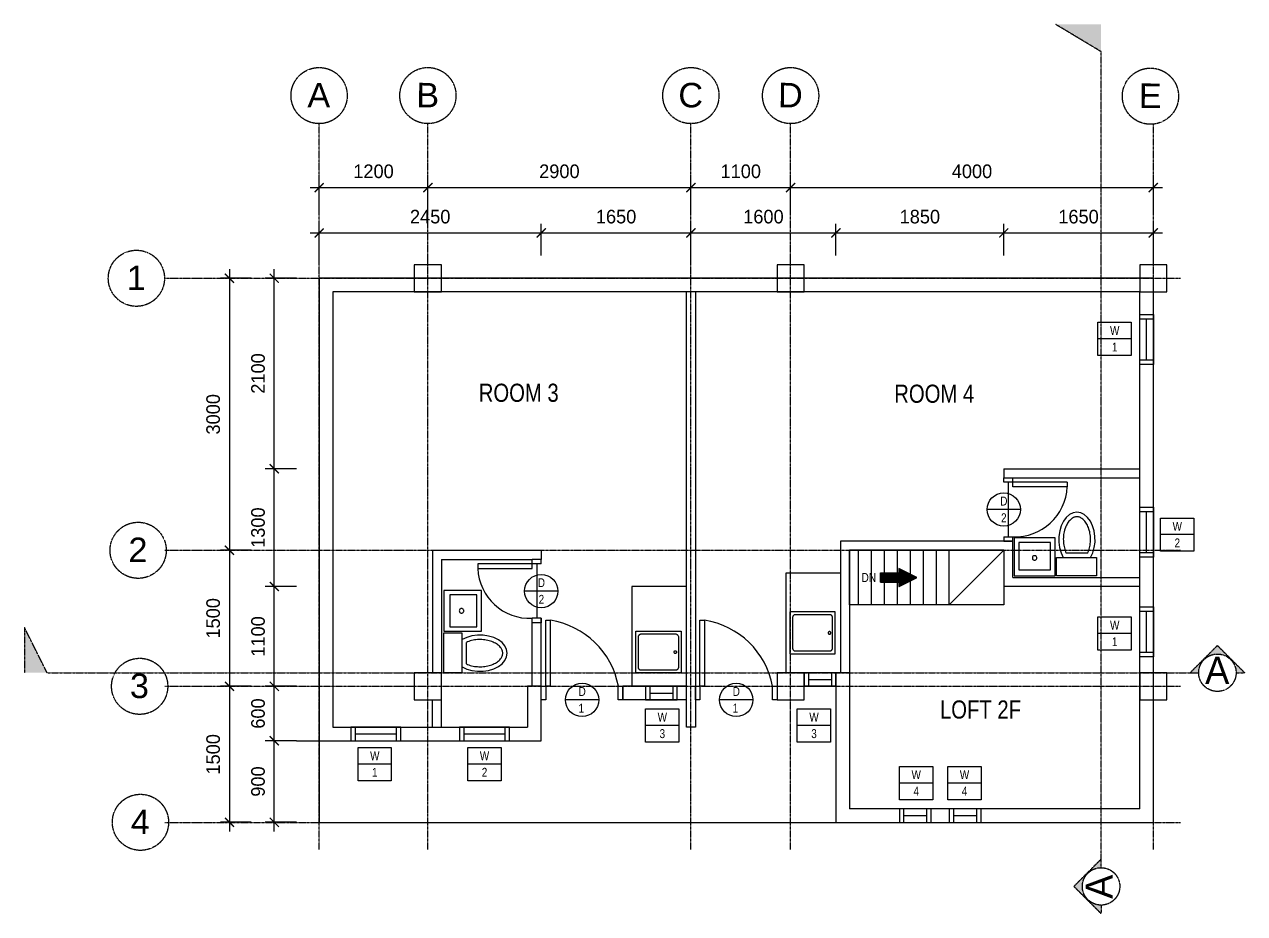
# Model space of a CAD drawing. Header units: millimetres. Extents: x 1634676 to 2610633, y -385676 to -37463.
# Drawn here: x 2343894 to 2357350, y -234136 to -224329 of the extents above; entities that cross this region are included whole.
import ezdxf

# ---------------------------------------------------------------- set-up
doc = ezdxf.new("R2010")
doc.units = ezdxf.units.MM
doc.header["$MEASUREMENT"] = 0
doc.linetypes.add('CENTERX2', pattern=[4, 2.5, -0.5, 0.5, -0.5])
doc.layers.get('0').update_dxf_attribs({"lineweight": 15})
doc.layers.get('Defpoints').update_dxf_attribs({"color": 250})
for name, color, linetype in [('A - Dimensions', 255, 'Continuous'), ('A - Doors', 2, 'Continuous'), ('A - Grid Lines', 254, 'CENTERX2'), ('A - Interior', 8, 'Continuous'), ('A - Section lines', 4, 'CENTERX2'), ('A - Text', 1, 'Continuous'), ('A - Walls', 7, 'Continuous'), ('A - Window Label', 8, 'Continuous'), ('A - Windows', 2, 'Continuous'), ('A-DOOR', 1, 'Continuous'), ('A-Doors', 2, 'Continuous'), ('S - Columns', 7, 'Continuous')]:
    doc.layers.add(name, color=color, linetype=linetype)
doc.styles.add('AR4-Arial-Chan', font='arial.ttf', dxfattribs={"width": 0.8, "height": 150})
doc.styles.get("Standard").update_dxf_attribs({"font": 'GOTHIC.TTF'})
doc.dimstyles.new('Tolits', dxfattribs={"dimtxt": 150, "dimasz": 100, "dimexe": 100, "dimexo": 0.0625, "dimgap": 100, "dimtad": 2, "dimtoh": 1, "dimdec": 0, "dimzin": 0, "dimdsep": 46, "dimtxsty": 'Standard', "dimblk": 'ARCHTICK', "dimcen": 0.09, "dimdle": 100, "dimclrd": 1, "dimclre": 1, "dimclrt": 2, "dimadec": 0, "dimazin": 0, "dimtfac": 1, "dimtdec": 0, "dimtofl": 0, "dimtmove": 0, "dimatfit": 3, "dimfxl": 1, "dimtolj": 1, "dimtzin": 0, "dimarcsym": 0})

# ---------------------------------------------------------------- blocks, each defined once
blk = doc.blocks.new('WC')
at = {"color": 8}
for p, q in [((-51470, 13434), (-51030, 13434)), ((-51470, 13234), (-51470, 13434)), ((-51030, 13434), (-51030, 13234)), ((-51030, 13234), (-51470, 13234)), ((-51405, 13232), (-51429, 13181)), ((-51080, 13181), (-51104, 13232)), ((-51445, 13124), (-51454, 13063)), ((-51454, 13063), (-51453, 13001)), ((-51429, 13181), (-51445, 13124)), ((-51403, 13063), (-51404, 13046)), ((-51402, 13079), (-51403, 13063)), ((-51400, 13096), (-51402, 13079)), ((-51397, 13111), (-51400, 13096)), ((-51393, 13127), (-51397, 13111)), ((-51389, 13142), (-51393, 13127)), ((-51384, 13157), (-51389, 13142)), ((-51379, 13171), (-51384, 13157)), ((-51373, 13184), (-51379, 13171)), ((-51373, 13184), (-51135, 13184)), ((-51130, 13171), (-51135, 13184)), ((-51124, 13157), (-51130, 13171)), ((-51120, 13142), (-51124, 13157)), ((-51116, 13127), (-51120, 13142)), ((-51112, 13111), (-51116, 13127)), ((-51109, 13096), (-51112, 13111)), ((-51107, 13079), (-51109, 13096)), ((-51105, 13063), (-51107, 13079)), ((-51105, 13046), (-51105, 13063)), ((-51064, 13124), (-51080, 13181)), ((-51055, 13063), (-51064, 13124)), ((-51056, 13001), (-51055, 13063)), ((-51453, 13001), (-51444, 12940)), ((-51444, 12940), (-51427, 12883)), ((-51404, 13046), (-51404, 13030)), ((-51404, 13030), (-51404, 13013)), ((-51404, 13013), (-51403, 12997)), ((-51403, 12997), (-51401, 12981)), ((-51401, 12981), (-51398, 12965)), ((-51398, 12965), (-51395, 12949)), ((-51395, 12949), (-51391, 12933)), ((-51391, 12933), (-51387, 12919)), ((-51387, 12919), (-51382, 12904)), ((-51127, 12904), (-51122, 12919)), ((-51122, 12919), (-51118, 12933)), ((-51118, 12933), (-51114, 12949)), ((-51114, 12949), (-51111, 12965)), ((-51111, 12965), (-51108, 12981)), ((-51108, 12981), (-51106, 12997)), ((-51106, 12997), (-51105, 13013)), ((-51104, 13030), (-51105, 13046)), ((-51105, 13013), (-51104, 13030)), ((-51082, 12883), (-51065, 12940)), ((-51065, 12940), (-51056, 13001)), ((-51427, 12883), (-51403, 12832)), ((-51403, 12832), (-51372, 12791)), ((-51382, 12904), (-51376, 12891)), ((-51376, 12891), (-51370, 12878)), ((-51372, 12791), (-51335, 12760)), ((-51370, 12878), (-51364, 12865)), ((-51364, 12865), (-51357, 12854)), ((-51357, 12854), (-51350, 12843)), ((-51350, 12843), (-51342, 12833)), ((-51342, 12833), (-51334, 12824)), ((-51334, 12824), (-51326, 12816)), ((-51326, 12816), (-51318, 12809)), ((-51318, 12809), (-51310, 12803)), ((-51310, 12803), (-51302, 12798)), ((-51302, 12798), (-51294, 12793)), ((-51294, 12793), (-51286, 12790)), ((-51286, 12790), (-51278, 12787)), ((-51278, 12787), (-51270, 12786)), ((-51270, 12786), (-51262, 12784)), ((-51262, 12784), (-51254, 12784)), ((-51254, 12784), (-51247, 12784)), ((-51247, 12784), (-51239, 12786)), ((-51239, 12786), (-51231, 12787)), ((-51231, 12787), (-51223, 12790)), ((-51223, 12790), (-51215, 12793)), ((-51215, 12793), (-51207, 12798)), ((-51207, 12798), (-51199, 12803)), ((-51199, 12803), (-51191, 12809)), ((-51191, 12809), (-51182, 12816)), ((-51182, 12816), (-51175, 12824)), ((-51175, 12824), (-51167, 12833)), ((-51173, 12760), (-51137, 12791)), ((-51167, 12833), (-51159, 12843)), ((-51159, 12843), (-51152, 12854)), ((-51152, 12854), (-51145, 12865)), ((-51145, 12865), (-51139, 12878)), ((-51139, 12878), (-51133, 12891)), ((-51137, 12791), (-51106, 12832)), ((-51133, 12891), (-51127, 12904)), ((-51106, 12832), (-51082, 12883)), ((-51335, 12760), (-51296, 12741)), ((-51296, 12741), (-51254, 12734)), ((-51254, 12734), (-51213, 12741)), ((-51213, 12741), (-51173, 12760))]:
    blk.add_line(p, q, dxfattribs=at)
blk = doc.blocks.new('lav')
at = {"color": 8}
for p, q in [((-50857, 12984), (-50857, 13400)), ((-50857, 13400), (-50407, 13400)), ((-50807, 13034), (-50807, 13334)), ((-50807, 13334), (-50457, 13334)), ((-50457, 13334), (-50457, 13034)), ((-50407, 13400), (-50407, 12984)), ((-50657, 13211), (-50654, 13217)), ((-50657, 13204), (-50657, 13211)), ((-50657, 13198), (-50657, 13204)), ((-50654, 13192), (-50657, 13198)), ((-50654, 13217), (-50650, 13222)), ((-50650, 13186), (-50654, 13192)), ((-50650, 13222), (-50645, 13226)), ((-50645, 13226), (-50639, 13228)), ((-50639, 13228), (-50632, 13229)), ((-50632, 13229), (-50626, 13228)), ((-50626, 13228), (-50620, 13226)), ((-50620, 13226), (-50615, 13222)), ((-50615, 13222), (-50611, 13217)), ((-50611, 13192), (-50615, 13186)), ((-50611, 13217), (-50608, 13211)), ((-50608, 13198), (-50611, 13192)), ((-50608, 13211), (-50607, 13204)), ((-50607, 13204), (-50608, 13198)), ((-50645, 13182), (-50650, 13186)), ((-50639, 13180), (-50645, 13182)), ((-50632, 13179), (-50639, 13180)), ((-50626, 13180), (-50632, 13179)), ((-50620, 13182), (-50626, 13180)), ((-50615, 13186), (-50620, 13182)), ((-50407, 12984), (-50857, 12984)), ((-50457, 13034), (-50807, 13034))]:
    blk.add_line(p, q, dxfattribs=at)
blk = doc.blocks.new('Door_150_900')
at = {"layer": 'A-Doors'}
for points in [[(38325, 15864), (38325, 16592), (38375, 16592), (38375, 15864)], [(38275, 15714), (38275, 15864), (38325, 15864), (38325, 15714)], [(39125, 15714), (39125, 15864), (39175, 15864), (39175, 15714)]]:
    blk.add_lwpolyline(points, close=True, dxfattribs=at)
at = {"layer": 'A-Doors', "color": 1}
blk.add_arc((38237, 15699), 904, 10.5128, 81.1923, dxfattribs=at)
blk = doc.blocks.new('sasasss')
at = {"color": 8}
for p, q in [((275634, -520435), (275634, -519935)), ((275634, -519935), (276094, -519935)), ((276094, -519935), (276094, -520435)), ((275664, -519991), (275665, -519987)), ((275664, -519995), (275664, -519991)), ((275664, -520375), (275664, -519995)), ((275665, -519987), (275666, -519983)), ((275666, -519983), (275668, -519980)), ((275668, -519980), (275670, -519977)), ((275670, -519977), (275673, -519974)), ((275673, -519974), (275676, -519971)), ((275676, -519971), (275679, -519969)), ((275679, -519969), (275683, -519967)), ((275683, -519967), (275686, -519966)), ((275686, -519966), (275690, -519965)), ((275690, -519965), (275694, -519965)), ((275694, -519965), (276034, -519965)), ((275849, -519999), (275850, -519995)), ((275850, -520002), (275849, -519999)), ((275850, -519995), (275851, -519991)), ((275851, -520006), (275850, -520002)), ((275851, -519991), (275854, -519988)), ((275854, -520009), (275851, -520006)), ((275854, -519988), (275857, -519986)), ((275857, -520011), (275854, -520009)), ((275857, -519986), (275860, -519984)), ((275860, -520013), (275857, -520011)), ((275860, -519984), (275864, -519984)), ((275864, -520014), (275860, -520013)), ((275864, -519984), (275868, -519984)), ((275868, -520013), (275864, -520014)), ((275868, -519984), (275872, -519986)), ((275872, -520011), (275868, -520013)), ((275872, -519986), (275875, -519988)), ((275875, -520009), (275872, -520011)), ((275875, -519988), (275877, -519991)), ((275877, -520006), (275875, -520009)), ((275877, -519991), (275879, -519995)), ((275879, -520002), (275877, -520006)), ((275879, -519995), (275879, -519999)), ((275879, -519999), (275879, -520002)), ((276034, -519965), (276038, -519965)), ((276038, -519965), (276042, -519966)), ((276042, -519966), (276046, -519967)), ((276046, -519967), (276049, -519969)), ((276049, -519969), (276052, -519971)), ((276052, -519971), (276055, -519974)), ((276055, -519974), (276058, -519977)), ((276058, -519977), (276060, -519980)), ((276060, -519980), (276062, -519983)), ((276062, -519983), (276063, -519987)), ((276063, -519987), (276064, -519991)), ((276064, -519991), (276064, -519995)), ((276064, -519995), (276064, -520375)), ((276094, -520435), (275634, -520435)), ((275664, -520379), (275664, -520375)), ((275665, -520383), (275664, -520379)), ((275666, -520386), (275665, -520383)), ((275668, -520390), (275666, -520386)), ((275670, -520393), (275668, -520390)), ((275673, -520396), (275670, -520393)), ((275676, -520399), (275673, -520396)), ((275679, -520401), (275676, -520399)), ((275683, -520403), (275679, -520401)), ((275686, -520404), (275683, -520403)), ((275690, -520405), (275686, -520404)), ((275694, -520405), (275690, -520405)), ((276034, -520405), (275694, -520405)), ((276038, -520405), (276034, -520405)), ((276042, -520404), (276038, -520405)), ((276046, -520403), (276042, -520404)), ((276049, -520401), (276046, -520403)), ((276052, -520399), (276049, -520401)), ((276055, -520396), (276052, -520399)), ((276058, -520393), (276055, -520396)), ((276060, -520390), (276058, -520393)), ((276062, -520386), (276060, -520390)), ((276063, -520383), (276062, -520386)), ((276064, -520379), (276063, -520383)), ((276064, -520375), (276064, -520379))]:
    blk.add_line(p, q, dxfattribs=at)
blk = doc.blocks.new('_ArchTick')
at = {"color": 0, "linetype": 'ByBlock', "const_width": 0.15}
blk.add_lwpolyline([(-0.5, -0.5), (0.5, 0.5)], dxfattribs=at)
blk = doc.blocks.new('*D1853')
at = {"layer": 'A - Dimensions', "color": 1, "lineweight": -2, "transparency": 16777216}
for p, q in [((2347144, -226379), (2347144, -226029)), ((2348344, -226379), (2348344, -226029)), ((2347044, -226129), (2348444, -226129))]:
    blk.add_line(p, q, dxfattribs=at)
at = {"layer": 'Defpoints', "color": 0, "transparency": 16777216}
for p in [(2348344, -226129), (2347144, -226379), (2348344, -226379)]:
    blk.add_point(p, dxfattribs=at)
at = {"layer": 'A - Dimensions', "color": 1, "lineweight": -2, "transparency": 16777216, "xscale": 100, "yscale": 100, "zscale": 100, "rotation": 180}
blk.add_blockref('_ArchTick', (2347144, -226129), dxfattribs=at)
at = {"layer": 'A - Dimensions', "color": 1, "lineweight": -2, "transparency": 16777216, "xscale": 100, "yscale": 100, "zscale": 100}
blk.add_blockref('_ArchTick', (2348344, -226129), dxfattribs=at)
at = {"layer": 'A - Dimensions', "color": 2, "transparency": 16777216, "insert": (2347744, -225950), "char_height": 150, "attachment_point": 5}
blk.add_mtext('\\A1;1200', dxfattribs=at)
blk = doc.blocks.new('*D1854')
at = {"layer": 'A - Dimensions', "color": 1, "lineweight": -2, "transparency": 16777216}
for p, q in [((2348344, -226379), (2348344, -226029)), ((2351244, -226379), (2351244, -226029)), ((2348244, -226129), (2351344, -226129))]:
    blk.add_line(p, q, dxfattribs=at)
at = {"layer": 'Defpoints', "color": 0, "transparency": 16777216}
for p in [(2351244, -226129), (2348344, -226379), (2351244, -226379)]:
    blk.add_point(p, dxfattribs=at)
at = {"layer": 'A - Dimensions', "color": 1, "lineweight": -2, "transparency": 16777216, "xscale": 100, "yscale": 100, "zscale": 100, "rotation": 180}
blk.add_blockref('_ArchTick', (2348344, -226129), dxfattribs=at)
at = {"layer": 'A - Dimensions', "color": 1, "lineweight": -2, "transparency": 16777216, "xscale": 100, "yscale": 100, "zscale": 100}
blk.add_blockref('_ArchTick', (2351244, -226129), dxfattribs=at)
at = {"layer": 'A - Dimensions', "color": 2, "transparency": 16777216, "insert": (2349794, -225950), "char_height": 150, "attachment_point": 5}
blk.add_mtext('\\A1;2900', dxfattribs=at)
blk = doc.blocks.new('*D1855')
at = {"layer": 'A - Dimensions', "color": 1, "lineweight": -2, "transparency": 16777216}
for p, q in [((2349594, -226879), (2349594, -226529)), ((2351244, -226879), (2351244, -226529)), ((2349494, -226629), (2351344, -226629))]:
    blk.add_line(p, q, dxfattribs=at)
at = {"layer": 'Defpoints', "color": 0, "transparency": 16777216}
for p in [(2351244, -226629), (2349594, -226879), (2351244, -226879)]:
    blk.add_point(p, dxfattribs=at)
at = {"layer": 'A - Dimensions', "color": 1, "lineweight": -2, "transparency": 16777216, "xscale": 100, "yscale": 100, "zscale": 100, "rotation": 180}
blk.add_blockref('_ArchTick', (2349594, -226629), dxfattribs=at)
at = {"layer": 'A - Dimensions', "color": 1, "lineweight": -2, "transparency": 16777216, "xscale": 100, "yscale": 100, "zscale": 100}
blk.add_blockref('_ArchTick', (2351244, -226629), dxfattribs=at)
at = {"layer": 'A - Dimensions', "color": 2, "transparency": 16777216, "insert": (2350419, -226450), "char_height": 150, "attachment_point": 5}
blk.add_mtext('\\A1;1650', dxfattribs=at)
blk = doc.blocks.new('*D1856')
at = {"layer": 'A - Dimensions', "color": 1, "lineweight": -2, "transparency": 16777216}
for p, q in [((2351244, -226379), (2351244, -226029)), ((2352344, -226379), (2352344, -226029)), ((2351144, -226129), (2352444, -226129))]:
    blk.add_line(p, q, dxfattribs=at)
at = {"layer": 'Defpoints', "color": 0, "transparency": 16777216}
for p in [(2352344, -226129), (2351244, -226379), (2352344, -226379)]:
    blk.add_point(p, dxfattribs=at)
at = {"layer": 'A - Dimensions', "color": 1, "lineweight": -2, "transparency": 16777216, "xscale": 100, "yscale": 100, "zscale": 100, "rotation": 180}
blk.add_blockref('_ArchTick', (2351244, -226129), dxfattribs=at)
at = {"layer": 'A - Dimensions', "color": 1, "lineweight": -2, "transparency": 16777216, "xscale": 100, "yscale": 100, "zscale": 100}
blk.add_blockref('_ArchTick', (2352344, -226129), dxfattribs=at)
at = {"layer": 'A - Dimensions', "color": 2, "transparency": 16777216, "insert": (2351794, -225950), "char_height": 150, "attachment_point": 5}
blk.add_mtext('\\A1;1100', dxfattribs=at)
blk = doc.blocks.new('*D1857')
at = {"layer": 'A - Dimensions', "color": 1, "lineweight": -2, "transparency": 16777216}
for p, q in [((2352344, -226379), (2352344, -226029)), ((2356344, -226379), (2356344, -226029)), ((2352244, -226129), (2356444, -226129))]:
    blk.add_line(p, q, dxfattribs=at)
at = {"layer": 'Defpoints', "color": 0, "transparency": 16777216}
for p in [(2356344, -226129), (2352344, -226379), (2356344, -226379)]:
    blk.add_point(p, dxfattribs=at)
at = {"layer": 'A - Dimensions', "color": 1, "lineweight": -2, "transparency": 16777216, "xscale": 100, "yscale": 100, "zscale": 100, "rotation": 180}
blk.add_blockref('_ArchTick', (2352344, -226129), dxfattribs=at)
at = {"layer": 'A - Dimensions', "color": 1, "lineweight": -2, "transparency": 16777216, "xscale": 100, "yscale": 100, "zscale": 100}
blk.add_blockref('_ArchTick', (2356344, -226129), dxfattribs=at)
at = {"layer": 'A - Dimensions', "color": 2, "transparency": 16777216, "insert": (2354344, -225950), "char_height": 150, "attachment_point": 5}
blk.add_mtext('\\A1;4000', dxfattribs=at)
blk = doc.blocks.new('*D1858')
at = {"layer": 'A - Dimensions', "color": 1, "lineweight": -2, "transparency": 16777216}
for p, q in [((2351244, -226879), (2351244, -226529)), ((2352844, -226879), (2352844, -226529)), ((2351144, -226629), (2352944, -226629))]:
    blk.add_line(p, q, dxfattribs=at)
at = {"layer": 'Defpoints', "color": 0, "transparency": 16777216}
for p in [(2352844, -226629), (2351244, -226879), (2352844, -226879)]:
    blk.add_point(p, dxfattribs=at)
at = {"layer": 'A - Dimensions', "color": 1, "lineweight": -2, "transparency": 16777216, "xscale": 100, "yscale": 100, "zscale": 100, "rotation": 180}
blk.add_blockref('_ArchTick', (2351244, -226629), dxfattribs=at)
at = {"layer": 'A - Dimensions', "color": 1, "lineweight": -2, "transparency": 16777216, "xscale": 100, "yscale": 100, "zscale": 100}
blk.add_blockref('_ArchTick', (2352844, -226629), dxfattribs=at)
at = {"layer": 'A - Dimensions', "color": 2, "transparency": 16777216, "insert": (2352044, -226450), "char_height": 150, "attachment_point": 5}
blk.add_mtext('\\A1;1600', dxfattribs=at)
blk = doc.blocks.new('*D1859')
at = {"layer": 'A - Dimensions', "color": 1, "lineweight": -2, "transparency": 16777216}
for p, q in [((2352844, -226879), (2352844, -226529)), ((2354694, -226879), (2354694, -226529)), ((2352744, -226629), (2354794, -226629))]:
    blk.add_line(p, q, dxfattribs=at)
at = {"layer": 'Defpoints', "color": 0, "transparency": 16777216}
for p in [(2354694, -226629), (2352844, -226879), (2354694, -226879)]:
    blk.add_point(p, dxfattribs=at)
at = {"layer": 'A - Dimensions', "color": 1, "lineweight": -2, "transparency": 16777216, "xscale": 100, "yscale": 100, "zscale": 100, "rotation": 180}
blk.add_blockref('_ArchTick', (2352844, -226629), dxfattribs=at)
at = {"layer": 'A - Dimensions', "color": 1, "lineweight": -2, "transparency": 16777216, "xscale": 100, "yscale": 100, "zscale": 100}
blk.add_blockref('_ArchTick', (2354694, -226629), dxfattribs=at)
at = {"layer": 'A - Dimensions', "color": 2, "transparency": 16777216, "insert": (2353769, -226450), "char_height": 150, "attachment_point": 5}
blk.add_mtext('\\A1;1850', dxfattribs=at)
blk = doc.blocks.new('*D1860')
at = {"layer": 'A - Dimensions', "color": 1, "lineweight": -2, "transparency": 16777216}
for p, q in [((2354694, -226879), (2354694, -226529)), ((2356344, -226879), (2356344, -226529)), ((2354594, -226629), (2356444, -226629))]:
    blk.add_line(p, q, dxfattribs=at)
at = {"layer": 'Defpoints', "color": 0, "transparency": 16777216}
for p in [(2356344, -226629), (2354694, -226879), (2356344, -226879)]:
    blk.add_point(p, dxfattribs=at)
at = {"layer": 'A - Dimensions', "color": 1, "lineweight": -2, "transparency": 16777216, "xscale": 100, "yscale": 100, "zscale": 100, "rotation": 180}
blk.add_blockref('_ArchTick', (2354694, -226629), dxfattribs=at)
at = {"layer": 'A - Dimensions', "color": 1, "lineweight": -2, "transparency": 16777216, "xscale": 100, "yscale": 100, "zscale": 100}
blk.add_blockref('_ArchTick', (2356344, -226629), dxfattribs=at)
at = {"layer": 'A - Dimensions', "color": 2, "transparency": 16777216, "insert": (2355519, -226450), "char_height": 150, "attachment_point": 5}
blk.add_mtext('\\A1;1650', dxfattribs=at)
blk = doc.blocks.new('*D1861')
at = {"layer": 'A - Dimensions', "color": 1, "lineweight": -2, "transparency": 16777216}
for p, q in [((2346394, -227129), (2346055, -227129)), ((2346155, -227029), (2346155, -230229)), ((2346394, -230129), (2346055, -230129))]:
    blk.add_line(p, q, dxfattribs=at)
at = {"layer": 'Defpoints', "color": 0, "transparency": 16777216}
for p in [(2346394, -227129), (2346155, -230129), (2346394, -230129)]:
    blk.add_point(p, dxfattribs=at)
at = {"layer": 'A - Dimensions', "color": 1, "lineweight": -2, "transparency": 16777216, "xscale": 100, "yscale": 100, "zscale": 100}
for p, rotation in [((2346155, -227129), 90), ((2346155, -230129), 270)]:
    blk.add_blockref('_ArchTick', p, dxfattribs=dict(at, rotation=rotation))
at = {"layer": 'A - Dimensions', "color": 2, "transparency": 16777216, "insert": (2345976, -228629), "char_height": 150, "attachment_point": 5, "rotation": 90}
blk.add_mtext('\\A1;3000', dxfattribs=at)
blk = doc.blocks.new('*D1862')
at = {"layer": 'A - Dimensions', "color": 1, "lineweight": -2, "transparency": 16777216}
for p, q in [((2346155, -230029), (2346155, -231729)), ((2346394, -230129), (2346055, -230129)), ((2346394, -231629), (2346055, -231629))]:
    blk.add_line(p, q, dxfattribs=at)
at = {"layer": 'Defpoints', "color": 0, "transparency": 16777216}
for p in [(2346394, -230129), (2346155, -231629), (2346394, -231629)]:
    blk.add_point(p, dxfattribs=at)
at = {"layer": 'A - Dimensions', "color": 1, "lineweight": -2, "transparency": 16777216, "xscale": 100, "yscale": 100, "zscale": 100}
for p, rotation in [((2346155, -230129), 90), ((2346155, -231629), 270)]:
    blk.add_blockref('_ArchTick', p, dxfattribs=dict(at, rotation=rotation))
at = {"layer": 'A - Dimensions', "color": 2, "transparency": 16777216, "insert": (2345976, -230879), "char_height": 150, "attachment_point": 5, "rotation": 90}
blk.add_mtext('\\A1;1500', dxfattribs=at)
blk = doc.blocks.new('*D1863')
at = {"layer": 'A - Dimensions', "color": 1, "lineweight": -2, "transparency": 16777216}
for p, q in [((2346155, -231529), (2346155, -233229)), ((2346394, -231629), (2346055, -231629)), ((2346394, -233129), (2346055, -233129))]:
    blk.add_line(p, q, dxfattribs=at)
at = {"layer": 'Defpoints', "color": 0, "transparency": 16777216}
for p in [(2346394, -231629), (2346155, -233129), (2346394, -233129)]:
    blk.add_point(p, dxfattribs=at)
at = {"layer": 'A - Dimensions', "color": 1, "lineweight": -2, "transparency": 16777216, "xscale": 100, "yscale": 100, "zscale": 100}
for p, rotation in [((2346155, -231629), 90), ((2346155, -233129), 270)]:
    blk.add_blockref('_ArchTick', p, dxfattribs=dict(at, rotation=rotation))
at = {"layer": 'A - Dimensions', "color": 2, "transparency": 16777216, "insert": (2345976, -232379), "char_height": 150, "attachment_point": 5, "rotation": 90}
blk.add_mtext('\\A1;1500', dxfattribs=at)
blk = doc.blocks.new('*D1864')
at = {"layer": 'A - Dimensions', "color": 1, "lineweight": -2, "transparency": 16777216}
for p, q in [((2346894, -232229), (2346550, -232229)), ((2346650, -233229), (2346650, -232129)), ((2346894, -233129), (2346550, -233129))]:
    blk.add_line(p, q, dxfattribs=at)
at = {"layer": 'Defpoints', "color": 0, "transparency": 16777216}
for p in [(2346650, -232229), (2346894, -232229), (2346894, -233129)]:
    blk.add_point(p, dxfattribs=at)
at = {"layer": 'A - Dimensions', "color": 1, "lineweight": -2, "transparency": 16777216, "xscale": 100, "yscale": 100, "zscale": 100}
for p, rotation in [((2346650, -232229), 90), ((2346650, -233129), 270)]:
    blk.add_blockref('_ArchTick', p, dxfattribs=dict(at, rotation=rotation))
at = {"layer": 'A - Dimensions', "color": 2, "transparency": 16777216, "insert": (2346471, -232679), "char_height": 150, "attachment_point": 5, "rotation": 90}
blk.add_mtext('\\A1;900', dxfattribs=at)
blk = doc.blocks.new('*D1865')
at = {"layer": 'A - Dimensions', "color": 1, "lineweight": -2, "transparency": 16777216}
for p, q in [((2346650, -232329), (2346650, -231529)), ((2346894, -231629), (2346550, -231629)), ((2346894, -232229), (2346550, -232229))]:
    blk.add_line(p, q, dxfattribs=at)
at = {"layer": 'Defpoints', "color": 0, "transparency": 16777216}
for p in [(2346650, -231629), (2346894, -231629), (2346894, -232229)]:
    blk.add_point(p, dxfattribs=at)
at = {"layer": 'A - Dimensions', "color": 1, "lineweight": -2, "transparency": 16777216, "xscale": 100, "yscale": 100, "zscale": 100}
for p, rotation in [((2346650, -231629), 90), ((2346650, -232229), 270)]:
    blk.add_blockref('_ArchTick', p, dxfattribs=dict(at, rotation=rotation))
at = {"layer": 'A - Dimensions', "color": 2, "transparency": 16777216, "insert": (2346471, -231929), "char_height": 150, "attachment_point": 5, "rotation": 90}
blk.add_mtext('\\A1;600', dxfattribs=at)
blk = doc.blocks.new('*D1866')
at = {"layer": 'A - Dimensions', "color": 1, "lineweight": -2, "transparency": 16777216}
for p, q in [((2346650, -231729), (2346650, -230429)), ((2346894, -230529), (2346550, -230529)), ((2346894, -231629), (2346550, -231629))]:
    blk.add_line(p, q, dxfattribs=at)
at = {"layer": 'Defpoints', "color": 0, "transparency": 16777216}
for p in [(2346650, -230529), (2346894, -230529), (2346894, -231629)]:
    blk.add_point(p, dxfattribs=at)
at = {"layer": 'A - Dimensions', "color": 1, "lineweight": -2, "transparency": 16777216, "xscale": 100, "yscale": 100, "zscale": 100}
for p, rotation in [((2346650, -230529), 90), ((2346650, -231629), 270)]:
    blk.add_blockref('_ArchTick', p, dxfattribs=dict(at, rotation=rotation))
at = {"layer": 'A - Dimensions', "color": 2, "transparency": 16777216, "insert": (2346471, -231079), "char_height": 150, "attachment_point": 5, "rotation": 90}
blk.add_mtext('\\A1;1100', dxfattribs=at)
blk = doc.blocks.new('*D1867')
at = {"layer": 'A - Dimensions', "color": 1, "lineweight": -2, "transparency": 16777216}
for p, q in [((2346650, -230629), (2346650, -229129)), ((2346894, -229229), (2346550, -229229)), ((2346894, -230529), (2346550, -230529))]:
    blk.add_line(p, q, dxfattribs=at)
at = {"layer": 'Defpoints', "color": 0, "transparency": 16777216}
for p in [(2346650, -229229), (2346894, -229229), (2346894, -230529)]:
    blk.add_point(p, dxfattribs=at)
at = {"layer": 'A - Dimensions', "color": 1, "lineweight": -2, "transparency": 16777216, "xscale": 100, "yscale": 100, "zscale": 100}
for p, rotation in [((2346650, -229229), 90), ((2346650, -230529), 270)]:
    blk.add_blockref('_ArchTick', p, dxfattribs=dict(at, rotation=rotation))
at = {"layer": 'A - Dimensions', "color": 2, "transparency": 16777216, "insert": (2346471, -229879), "char_height": 150, "attachment_point": 5, "rotation": 90}
blk.add_mtext('\\A1;1300', dxfattribs=at)
blk = doc.blocks.new('*D1868')
at = {"layer": 'A - Dimensions', "color": 1, "lineweight": -2, "transparency": 16777216}
for p, q in [((2346894, -227129), (2346550, -227129)), ((2346650, -229329), (2346650, -227029)), ((2346894, -229229), (2346550, -229229))]:
    blk.add_line(p, q, dxfattribs=at)
at = {"layer": 'Defpoints', "color": 0, "transparency": 16777216}
for p in [(2346650, -227129), (2346894, -227129), (2346894, -229229)]:
    blk.add_point(p, dxfattribs=at)
at = {"layer": 'A - Dimensions', "color": 1, "lineweight": -2, "transparency": 16777216, "xscale": 100, "yscale": 100, "zscale": 100}
for p, rotation in [((2346650, -227129), 90), ((2346650, -229229), 270)]:
    blk.add_blockref('_ArchTick', p, dxfattribs=dict(at, rotation=rotation))
at = {"layer": 'A - Dimensions', "color": 2, "transparency": 16777216, "insert": (2346471, -228179), "char_height": 150, "attachment_point": 5, "rotation": 90}
blk.add_mtext('\\A1;2100', dxfattribs=at)
blk = doc.blocks.new('*D1905')
at = {"layer": 'A - Dimensions', "color": 1, "lineweight": -2, "transparency": 16777216}
for p, q in [((2347144, -226879), (2347144, -226529)), ((2349594, -226879), (2349594, -226529)), ((2347044, -226629), (2349694, -226629))]:
    blk.add_line(p, q, dxfattribs=at)
at = {"layer": 'Defpoints', "color": 0, "transparency": 16777216}
for p in [(2349594, -226629), (2347144, -226879), (2349594, -226879)]:
    blk.add_point(p, dxfattribs=at)
at = {"layer": 'A - Dimensions', "color": 1, "lineweight": -2, "transparency": 16777216, "xscale": 100, "yscale": 100, "zscale": 100, "rotation": 180}
blk.add_blockref('_ArchTick', (2347144, -226629), dxfattribs=at)
at = {"layer": 'A - Dimensions', "color": 1, "lineweight": -2, "transparency": 16777216, "xscale": 100, "yscale": 100, "zscale": 100}
blk.add_blockref('_ArchTick', (2349594, -226629), dxfattribs=at)
at = {"layer": 'A - Dimensions', "color": 2, "transparency": 16777216, "insert": (2348369, -226450), "char_height": 150, "attachment_point": 5}
blk.add_mtext('\\A1;2450', dxfattribs=at)

msp = doc.modelspace()

# ---------------------------------------------------------------- hatches: boundary and pattern name
at = {"layer": 'A - Interior'}
h = msp.add_hatch(dxfattribs=at)
h.set_pattern_fill('_USER', color=256, scale=0.5, pattern_type=0)
h.set_pattern_definition([(0, (2337851.85, -237189.0823), (0, 0.5), [])])
h.paths.add_polyline_path([(2353736.85, -230429.082), (2353536.85, -230329.082), (2353536.85, -230379.082), (2353536.85, -230479.082), (2353536.85, -230529.082)])
h.paths.add_polyline_path([(2353536.85, -230479.082), (2353536.85, -230379.082), (2353336.85, -230379.082), (2353336.85, -230479.082)])
at = {"layer": 'A - Section lines'}
h = msp.add_hatch(color=256, dxfattribs=at)
h.dxf.hatch_style = 1
h.paths.add_polyline_path([(2355767.357, -224629.082), (2355767.357, -224329.082), (2355267.357, -224329.082)])
h = msp.add_hatch(color=256, dxfattribs=at)
h.dxf.hatch_style = 1
h.paths.add_polyline_path([(2343894, -231479.082), (2344144, -231479.082), (2343894, -230979.082)])
h = msp.add_hatch(color=256, dxfattribs=at)
h.dxf.hatch_style = 1
h.paths.add_polyline_path([(2357050.418, -231179.082), (2356750.418, -231479.082), (2356844, -231479.082, -1), (2357256.836, -231479.082), (2357350.418, -231479.082)])
h = msp.add_hatch(color=256, dxfattribs=at)
h.dxf.hatch_style = 1
h.paths.add_polyline_path([(2355467.656, -233835.933), (2355767.222, -233535.501), (2355767.357, -233629.082, 1), (2355767.953, -234041.918), (2355768.088, -234135.5)])

# ---------------------------------------------------------------- linework, layer by layer
at = {"layer": 'A - Dimensions', "color": 9, "true_color": 0xc7c8ca}
msp.add_line((2346894, -232229.082), (2347144, -232229.082), dxfattribs=at)
at = {"layer": 'A - Doors', "color": 1}
for p, q in [((2354744, -229379.082), (2354744, -229979.082)), ((2354694, -229979.082), (2354694, -230029.082)), ((2354694, -229979.082), (2354794, -229979.082)), ((2354694, -230029.082), (2354794, -230029.082)), ((2354794, -230029.082), (2354794, -229979.082)), ((2349544, -230279.082), (2349544, -230879.082)), ((2349494, -230929.082), (2349494, -230879.082)), ((2349594, -230879.082), (2349494, -230879.082)), ((2349594, -230879.082), (2349594, -230929.082)), ((2349594, -230929.082), (2349494, -230929.082))]:
    msp.add_line(p, q, dxfattribs=at)
for points in [[(2355394, -229379.082), (2354694, -229379.082), (2354694, -229329.082), (2354794, -229329.082)], [(2355394, -229379.082), (2355394, -229429.082), (2354794, -229429.082), (2354794, -229329.082)], [(2349594, -230279.082), (2348894, -230279.082), (2348894, -230329.082), (2349494, -230329.082), (2349494, -230229.082)], [(2349594, -230279.082), (2349594, -230229.082), (2349494, -230229.082)]]:
    msp.add_lwpolyline(points, dxfattribs=at)
for centre, start, end in [((2354819, -229404.082), 267.5104471, 357.5104471), ((2349469, -230304.082), 182.4895529, 272.4895529)]:
    msp.add_arc(centre, 575.543, start, end, dxfattribs=at)
at = {"layer": 'A - Grid Lines'}
for p, q in [((2347144, -233429.082), (2347144, -225429.082)), ((2348344, -233429.082), (2348344, -225429.082)), ((2351244, -233429.082), (2351244, -225429.082)), ((2352344, -233429.082), (2352344, -225429.082)), ((2356344, -233429.082), (2356344, -225429.082)), ((2345444, -227129.082), (2356644, -227129.082)), ((2345444, -230129.082), (2356644, -230129.082)), ((2345444, -231629.082), (2356644, -231629.082)), ((2345444, -233129.082), (2356644, -233129.082))]:
    msp.add_line(p, q, dxfattribs=at)
at = {"layer": 'A - Grid Lines', "color": 2, "ltscale": 0.5}
for centre in [(2347144, -225114.082), (2348344, -225114.082), (2351244, -225114.082), (2352344, -225114.082), (2356312.351, -225120.846), (2345129, -227129.082), (2345148.172, -230129.004), (2345164.96, -231628.975), (2345173.95, -233128.948)]:
    msp.add_circle(centre, 309.627, dxfattribs=at)
at = {"layer": 'A - Interior', "color": 252, "true_color": 0x939598}
for p, q in [((2353093.98, -230729.082), (2353093.98, -230129.082)), ((2353236.84, -230729.082), (2353236.84, -230129.082)), ((2353379.7, -230729.082), (2353379.7, -230129.082)), ((2353522.56, -230729.082), (2353522.56, -230129.082)), ((2353665.42, -230729.082), (2353665.42, -230129.082)), ((2353808.28, -230729.082), (2353808.28, -230129.082)), ((2353951.14, -230729.082), (2353951.14, -230129.082))]:
    msp.add_line(p, q, dxfattribs=at)
at = {"layer": 'A - Interior'}
for p, q in [((2354094, -230729.082), (2354694, -230129.082)), ((2353536.85, -230329.082), (2353536.85, -230529.082)), ((2353736.85, -230429.082), (2353536.85, -230329.082)), ((2353536.85, -230529.082), (2353736.85, -230429.082))]:
    msp.add_line(p, q, dxfattribs=at)
at = {"layer": 'A - Interior', "color": 252, "true_color": 0x939598}
for points in [[(2352994, -230129.082), (2354694, -230129.082), (2354694, -230729.082), (2352994, -230729.082)], [(2352294, -230379.082), (2352894, -230379.082), (2352894, -231479.082), (2352294, -231479.082)], [(2350594, -231629.082), (2351194, -231629.082), (2351194, -230529.082), (2350594, -230529.082)]]:
    msp.add_lwpolyline(points, close=True, dxfattribs=at)
msp.add_lwpolyline([(2354094, -230729.082), (2354094, -230129.082)], dxfattribs=at)
at = {"layer": 'A - Interior'}
msp.add_lwpolyline([(2353536.85, -230479.082), (2353336.85, -230479.082), (2353336.85, -230379.082), (2353536.85, -230379.082)], dxfattribs=at)
at = {"layer": 'A - Section lines'}
for p, q in [((2355767.357, -224629.082), (2355267.357, -224329.082)), ((2355767.357, -233629.082), (2355767.357, -224629.082)), ((2343894, -230979.082), (2343894, -231479.082)), ((2344144, -231479.082), (2343894, -230979.082)), ((2357050.418, -231179.082), (2356750.418, -231479.082)), ((2357050.418, -231179.082), (2357350.418, -231479.082)), ((2344144, -231479.082), (2356844, -231479.082)), ((2357256.836, -231479.082), (2357350.418, -231479.082)), ((2355467.656, -233835.933), (2355767.222, -233535.501)), ((2355767.357, -233629.082), (2355767.222, -233535.501)), ((2355467.656, -233835.933), (2355768.088, -234135.5)), ((2355767.953, -234041.918), (2355768.088, -234135.5))]:
    msp.add_line(p, q, dxfattribs=at)
at = {"layer": 'A - Section lines', "ltscale": 0.5}
for centre in [(2357050.418, -231479.082), (2355767.655, -233835.5)]:
    msp.add_circle(centre, 206.418, dxfattribs=at)
at = {"layer": 'A - Walls', "color": 0}
for p, q in [((2354694, -229229.082), (2356194, -229229.082)), ((2354694, -229229.082), (2354694, -229329.082)), ((2354694, -229329.082), (2356194, -229329.082)), ((2354794, -230029.082), (2352894, -230029.082)), ((2352894, -230029.082), (2352894, -231479.082)), ((2354794, -230429.082), (2354794, -230029.082)), ((2348394, -230129.082), (2348394, -231479.082)), ((2348394, -230129.082), (2349594, -230129.082)), ((2348494, -230229.082), (2348494, -231479.082)), ((2348494, -230229.082), (2349494, -230229.082)), ((2349594, -230129.082), (2349594, -230229.082)), ((2352994, -230129.082), (2352994, -232979.082)), ((2354694, -230129.082), (2354694, -230129.082)), ((2354794, -230429.082), (2356194, -230429.082)), ((2356194, -230529.082), (2354694, -230529.082)), ((2349494, -231629.082), (2349494, -230879.082)), ((2349594, -232229.082), (2349594, -230879.082)), ((2352994, -231479.082), (2352494, -231479.082)), ((2352844, -231479.082), (2352844, -233129.082)), ((2349594, -231629.082), (2349444, -231629.082)), ((2349444, -231629.082), (2349444, -232079.082)), ((2350494, -231779.082), (2350494, -231629.082)), ((2351194, -231629.082), (2350494, -231629.082)), ((2352844, -231629.082), (2352494, -231629.082)), ((2348394, -232079.082), (2348394, -231779.082)), ((2348494, -232079.082), (2348494, -231779.082)), ((2351194, -231779.082), (2350494, -231779.082)), ((2347294, -232079.082), (2349444, -232079.082)), ((2347144, -232229.082), (2349594, -232229.082)), ((2356194, -232979.082), (2352994, -232979.082))]:
    msp.add_line(p, q, dxfattribs=at)
msp.add_lwpolyline([(2347144, -233129.082), (2356344, -233129.082), (2356344, -227129.082), (2347144, -227129.082)], close=True, dxfattribs=at)
for points in [[(2356194, -232979.082), (2356194, -227279.082), (2347294, -227279.082), (2347294, -232079.082)], [(2351294, -227279.082), (2351294, -232079.082), (2351194, -232079.082), (2351194, -227279.082)], [(2354694, -230129.082), (2352994, -230129.082)], [(2354694, -230129.082), (2354694, -230729.082), (2352994, -230729.082)]]:
    msp.add_lwpolyline(points, dxfattribs=at)
at = {"layer": 'A - Window Label'}
for p, q in [((2355733.002, -227612.735), (2356100.502, -227612.735)), ((2355733.002, -227980.235), (2355733.002, -227612.735)), ((2356100.502, -227612.735), (2356100.502, -227980.235)), ((2356100.502, -227796.485), (2355733.002, -227796.485)), ((2356100.502, -227980.235), (2355733.002, -227980.235)), ((2354877.75, -229679.082), (2354510.25, -229679.082)), ((2356423.002, -229772.735), (2356790.502, -229772.735)), ((2356423.002, -230140.235), (2356423.002, -229772.735)), ((2356790.502, -229772.735), (2356790.502, -230140.235)), ((2356790.502, -229956.485), (2356423.002, -229956.485)), ((2356790.502, -230140.235), (2356423.002, -230140.235)), ((2349777.75, -230579.082), (2349410.25, -230579.082)), ((2355733.002, -230862.735), (2356100.502, -230862.735)), ((2355733.002, -231230.235), (2355733.002, -230862.735)), ((2356100.502, -230862.735), (2356100.502, -231230.235)), ((2356100.502, -231046.485), (2355733.002, -231046.485)), ((2356100.502, -231230.235), (2355733.002, -231230.235)), ((2350227.75, -231779.082), (2349860.25, -231779.082)), ((2351927.75, -231779.082), (2351560.25, -231779.082)), ((2350744, -231876.485), (2351111.5, -231876.485)), ((2350744, -232243.985), (2350744, -231876.485)), ((2351111.5, -231876.485), (2351111.5, -232243.985)), ((2352416.752, -231876.485), (2352784.252, -231876.485)), ((2352416.752, -232243.985), (2352416.752, -231876.485)), ((2352784.252, -231876.485), (2352784.252, -232243.985)), ((2351111.5, -232060.235), (2350744, -232060.235)), ((2352784.252, -232060.235), (2352416.752, -232060.235)), ((2351111.5, -232243.985), (2350744, -232243.985)), ((2352784.252, -232243.985), (2352416.752, -232243.985)), ((2347573.002, -232302.735), (2347940.502, -232302.735)), ((2347573.002, -232670.235), (2347573.002, -232302.735)), ((2347940.502, -232302.735), (2347940.502, -232670.235)), ((2348783.002, -232302.735), (2349150.502, -232302.735)), ((2348783.002, -232670.235), (2348783.002, -232302.735)), ((2349150.502, -232302.735), (2349150.502, -232670.235)), ((2347940.502, -232486.485), (2347573.002, -232486.485)), ((2349150.502, -232486.485), (2348783.002, -232486.485)), ((2353544, -232511.582), (2353911.5, -232511.582)), ((2353544, -232879.082), (2353544, -232511.582)), ((2353911.5, -232511.582), (2353911.5, -232879.082)), ((2354076.5, -232511.582), (2354444, -232511.582)), ((2354076.5, -232879.082), (2354076.5, -232511.582)), ((2354444, -232511.582), (2354444, -232879.082)), ((2347940.502, -232670.235), (2347573.002, -232670.235)), ((2349150.502, -232670.235), (2348783.002, -232670.235)), ((2353911.5, -232695.332), (2353544, -232695.332)), ((2354444, -232695.332), (2354076.5, -232695.332)), ((2353911.5, -232879.082), (2353544, -232879.082)), ((2354444, -232879.082), (2354076.5, -232879.082))]:
    msp.add_line(p, q, dxfattribs=at)
for centre in [(2354694, -229679.082), (2349594, -230579.082), (2350044, -231779.082), (2351744, -231779.082)]:
    msp.add_circle(centre, 183.75, dxfattribs=at)
at = {"layer": 'A - Windows', "color": 2}
for p, q in [((2356194, -228079.082), (2356194, -227529.082)), ((2356269, -228029.082), (2356269, -227579.082)), ((2356194, -230204.082), (2356194, -229654.082)), ((2356269, -230154.082), (2356269, -229704.082)), ((2356194, -231304.082), (2356194, -230754.082)), ((2356269, -231254.082), (2356269, -230804.082)), ((2352544, -231554.082), (2352794, -231554.082)), ((2350794, -231704.082), (2351044, -231704.082)), ((2352494, -231629.082), (2352844, -231629.082)), ((2350744, -231779.082), (2351094, -231779.082)), ((2347494, -232229.082), (2348044, -232229.082)), ((2347544, -232154.082), (2347994, -232154.082)), ((2348694, -232229.082), (2349244, -232229.082)), ((2348744, -232154.082), (2349194, -232154.082))]:
    msp.add_line(p, q, dxfattribs=at)
at = {"layer": 'A - Windows', "color": 1}
for p, q in [((2353594, -233054.082), (2353844, -233054.082)), ((2354144, -233054.082), (2354394, -233054.082))]:
    msp.add_line(p, q, dxfattribs=at)
at = {"layer": 'A - Windows', "color": 40, "true_color": 0xf8d731}
for p, q in [((2353544, -233129.082), (2353894, -233129.082)), ((2354094, -233129.082), (2354444, -233129.082))]:
    msp.add_line(p, q, dxfattribs=at)
at = {"layer": 'A - Windows', "color": 2}
for points in [[(2356344, -227529.082), (2356344, -228079.082), (2356194, -228079.082)], [(2356194, -227529.082), (2356344, -227529.082)], [(2356344, -227579.082), (2356194, -227579.082)], [(2356194, -228029.082), (2356344, -228029.082)], [(2356344, -229654.082), (2356344, -230204.082), (2356194, -230204.082)], [(2356194, -229654.082), (2356344, -229654.082)], [(2356344, -229704.082), (2356194, -229704.082)], [(2356194, -230154.082), (2356344, -230154.082)], [(2356344, -230754.082), (2356344, -231304.082), (2356194, -231304.082)], [(2356194, -230754.082), (2356344, -230754.082)], [(2356344, -230804.082), (2356194, -230804.082)], [(2356194, -231254.082), (2356344, -231254.082)], [(2352844, -231479.082), (2352494, -231479.082), (2352494, -231629.082)], [(2352544, -231629.082), (2352544, -231479.082)], [(2352794, -231479.082), (2352794, -231629.082)], [(2352844, -231629.082), (2352844, -231479.082)], [(2351094, -231629.082), (2350744, -231629.082), (2350744, -231779.082)], [(2350794, -231779.082), (2350794, -231629.082)], [(2351044, -231629.082), (2351044, -231779.082)], [(2351094, -231779.082), (2351094, -231629.082)], [(2348044, -232079.082), (2347494, -232079.082), (2347494, -232229.082)], [(2347544, -232229.082), (2347544, -232079.082)], [(2347994, -232079.082), (2347994, -232229.082)], [(2348044, -232229.082), (2348044, -232079.082)], [(2349244, -232079.082), (2348694, -232079.082), (2348694, -232229.082)], [(2348744, -232229.082), (2348744, -232079.082)], [(2349194, -232079.082), (2349194, -232229.082)], [(2349244, -232229.082), (2349244, -232079.082)]]:
    msp.add_lwpolyline(points, dxfattribs=at)
at = {"layer": 'A - Windows', "color": 40, "true_color": 0xf8d731}
for points in [[(2353894, -232979.082), (2353544, -232979.082), (2353544, -233129.082)], [(2353594, -233129.082), (2353594, -232979.082)], [(2353844, -232979.082), (2353844, -233129.082)], [(2353894, -233129.082), (2353894, -232979.082)], [(2354444, -232979.082), (2354094, -232979.082), (2354094, -233129.082)], [(2354144, -233129.082), (2354144, -232979.082)], [(2354394, -232979.082), (2354394, -233129.082)], [(2354444, -233129.082), (2354444, -232979.082)]]:
    msp.add_lwpolyline(points, dxfattribs=at)
at = {"layer": 'S - Columns', "color": 0}
for points in [[(2348194, -227279.082), (2348494, -227279.082), (2348494, -226979.082), (2348194, -226979.082)], [(2352194, -227279.082), (2352494, -227279.082), (2352494, -226979.082), (2352194, -226979.082)], [(2356194, -227279.082), (2356494, -227279.082), (2356494, -226979.082), (2356194, -226979.082)], [(2348194, -231779.082), (2348494, -231779.082), (2348494, -231479.082), (2348194, -231479.082)], [(2352194, -231779.082), (2352494, -231779.082), (2352494, -231479.082), (2352194, -231479.082)], [(2356194, -231779.082), (2356494, -231779.082), (2356494, -231479.082), (2356194, -231479.082)]]:
    msp.add_lwpolyline(points, close=True, dxfattribs=at)

# ---------------------------------------------------------------- block references
at = {"layer": 'A - Interior'}
for p, rotation in [((2304246.918, -216975.111), 180), ((2361953.05, -180009.082), 89.9999999999949)]:
    msp.add_blockref('WC', p, dxfattribs=dict(at, rotation=rotation))
at = {"layer": 'A - Interior', "xscale": -1}
for p, rotation in [((2405666.599, -217009.16), 180), ((2361919, -281428.763), 90)]:
    msp.add_blockref('lav', p, dxfattribs=dict(at, rotation=rotation))
at = {"layer": 'A - Interior', "color": 5, "xscale": -1, "rotation": 270}
msp.add_blockref('sasasss', (2872770.843, -506903.274), dxfattribs=at)
at = {"layer": 'A - Interior', "color": 5, "rotation": 270}
msp.add_blockref('sasasss', (2871070.843, 44612.088), dxfattribs=at)
at = {"layer": 'A-DOOR'}
for p in [(2311318.726, -247493.026), (2313018.726, -247493.026)]:
    msp.add_blockref('Door_150_900', p, dxfattribs=at)

# ---------------------------------------------------------------- texts
at = {"layer": 'A - Grid Lines', "char_height": 270, "width": 848.15388, "attachment_point": 2, "rotation": 359.459328}
for s, insert in [('{\\f@Arial Unicode MS|b0|i0|c0|p34;\\C3;A}', (2347143.135, -224974.026)), ('{\\f@Arial Unicode MS|b0|i0|c0|p34;\\C3;B}', (2348343.135, -224974.026)), ('{\\f@Arial Unicode MS|b0|i0|c0|p34;\\C3;C}', (2351243.135, -224974.026)), ('{\\f@Arial Unicode MS|b0|i0|c0|p34;\\C3;D}', (2352343.135, -224974.026)), ('{\\f@Arial Unicode MS|b0|i0|c0|p34;\\C3;E}', (2356311.485, -224980.79))]:
    msp.add_mtext(s, dxfattribs=dict(at, insert=insert))
at = {"layer": 'A - Grid Lines', "color": 2, "insert": (2345128.135, -226989.026), "char_height": 270, "width": 848.15388, "attachment_point": 2, "rotation": 359.459328}
msp.add_mtext('{\\f@Arial Unicode MS|b0|i0|c0|p34;\\C3;1}', dxfattribs=at)
at = {"layer": 'A - Grid Lines', "color": 40, "true_color": 0xf8d731, "char_height": 270, "width": 848.15388, "attachment_point": 2, "rotation": 359.459328}
for s, insert in [('{\\f@Arial Unicode MS|b0|i0|c0|p34;\\C3;2}', (2345147.306, -229988.948)), ('{\\f@Arial Unicode MS|b0|i0|c0|p34;\\C3;3}', (2345164.095, -231488.918)), ('{\\f@Arial Unicode MS|b0|i0|c0|p34;\\C3;4}', (2345173.085, -232988.892))]:
    msp.add_mtext(s, dxfattribs=dict(at, insert=insert))
at = {"layer": 'A - Section lines', "insert": (2356914.801, -231303.115), "char_height": 300, "attachment_point": 1}
msp.add_mtext_dynamic_manual_height_columns('A', width=190, gutter_width=17.5, heights=[0], dxfattribs=at)
at = {"layer": 'A - Section lines', "insert": (2355896.237, -233973.159), "char_height": 300, "attachment_point": 7, "rotation": 90.0826848}
msp.add_mtext_dynamic_manual_height_columns('A', width=190, gutter_width=17.5, heights=[0], dxfattribs=at)
at = {"layer": 'A - Text', "width": 5.820766091346741e-11, "attachment_point": 2, "style": 'AR4-Arial-Chan'}
for s, insert, char_height in [('ROOM 3', (2349345.569, -228291.519), 200), ('ROOM 4', (2353927.806, -228302.02), 200), ('DN', (2353205.814, -230379.082), 100), ('LOFT 2F', (2354437.779, -231784.562), 200)]:
    msp.add_mtext(s, dxfattribs=dict(at, insert=insert, char_height=char_height))
at = {"layer": 'A - Window Label', "char_height": 98, "width": 2.852175384759903e-11, "attachment_point": 2, "style": 'AR4-Arial-Chan'}
for s, insert in [('W', (2355918.116, -227655.61)), ('1', (2355918.116, -227838.135)), ('D', (2354695.364, -229536.982)), ('2', (2354695.364, -229720.732)), ('W', (2356608.116, -229815.61)), ('2', (2356608.116, -229998.135)), ('D', (2349595.364, -230436.982)), ('2', (2349595.364, -230620.732)), ('W', (2355918.116, -230905.61)), ('1', (2355918.116, -231088.135)), ('D', (2350045.364, -231636.982)), ('D', (2351745.364, -231636.982)), ('1', (2350035.564, -231820.732)), ('1', (2351735.564, -231820.732)), ('W', (2350929.114, -231919.36)), ('W', (2352601.866, -231919.36)), ('3', (2350929.114, -232101.885)), ('3', (2352601.866, -232101.885)), ('W', (2347758.116, -232345.61)), ('W', (2348968.116, -232345.61)), ('2', (2348968.116, -232528.135)), ('1', (2347758.116, -232528.135)), ('W', (2353729.114, -232554.457)), ('W', (2354261.614, -232554.457)), ('4', (2353729.114, -232736.982)), ('4', (2354261.614, -232736.982))]:
    msp.add_mtext(s, dxfattribs=dict(at, insert=insert))

# ---------------------------------------------------------------- dimensions: what is measured, and where the dimension line sits
at = {"layer": 'A - Dimensions', "color": 0}
for base, p1, p2, picture, middle in [((2348344, -226129.082), (2347144, -226379.082), (2348344, -226379.082), '*D1853', (2347744, -225950.309)), ((2351244, -226129.082), (2348344, -226379.082), (2351244, -226379.082), '*D1854', (2349794, -225950.309)), ((2352344, -226129.082), (2351244, -226379.082), (2352344, -226379.082), '*D1856', (2351794, -225950.309)), ((2356344, -226129.082), (2352344, -226379.082), (2356344, -226379.082), '*D1857', (2354344, -225950.309)), ((2351244, -226629.082), (2349594, -226879.082), (2351244, -226879.082), '*D1855', (2350419, -226450.309)), ((2352844, -226629.082), (2351244, -226879.082), (2352844, -226879.082), '*D1858', (2352044, -226450.309)), ((2354694, -226629.082), (2352844, -226879.082), (2354694, -226879.082), '*D1859', (2353769, -226450.309)), ((2356344, -226629.082), (2354694, -226879.082), (2356344, -226879.082), '*D1860', (2355519, -226450.309))]:
    dim = msp.add_linear_dim(base=base, p1=p1, p2=p2, dimstyle='Tolits', dxfattribs=at)
    dim.commit()
    dim.dimension.update_dxf_attribs({"geometry": picture, "text_midpoint": middle})
at = {"layer": 'A - Dimensions', "color": 251, "true_color": 0x636466}
dim = msp.add_linear_dim(base=(2349594, -226629.082), p1=(2347144, -226879.082), p2=(2349594, -226879.082), dimstyle='Tolits', dxfattribs=at)
dim.commit()
dim.dimension.update_dxf_attribs({"geometry": '*D1905', "text_midpoint": (2348369, -226450.309)})
at = {"layer": 'A - Dimensions', "color": 0}
for base, p1, p2, picture, middle in [((2346154.744, -230129.082), (2346394, -227129.082), (2346394, -230129.082), '*D1861', (2345975.971, -228629.082)), ((2346650.14, -227129.082), (2346894, -229229.082), (2346894, -227129.082), '*D1868', (2346471.367, -228179.082)), ((2346650.14, -229229.082), (2346894, -230529.082), (2346894, -229229.082), '*D1867', (2346471.367, -229879.082)), ((2346154.744, -231629.082), (2346394, -230129.082), (2346394, -231629.082), '*D1862', (2345975.971, -230879.082)), ((2346650.14, -230529.082), (2346894, -231629.082), (2346894, -230529.082), '*D1866', (2346471.367, -231079.082)), ((2346154.744, -233129.082), (2346394, -231629.082), (2346394, -233129.082), '*D1863', (2345975.971, -232379.082)), ((2346650.14, -231629.082), (2346894, -232229.082), (2346894, -231629.082), '*D1865', (2346471.367, -231929.082)), ((2346650.14, -232229.082), (2346894, -233129.082), (2346894, -232229.082), '*D1864', (2346471.367, -232679.082))]:
    dim = msp.add_linear_dim(base=base, p1=p1, p2=p2, angle=90, dimstyle='Tolits', dxfattribs=at)
    dim.commit()
    dim.dimension.update_dxf_attribs({"geometry": picture, "text_midpoint": middle})

doc.saveas('drawing.dxf')
